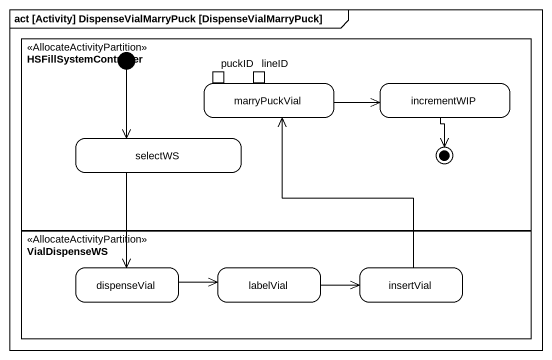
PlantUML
@startuml
mainframe act [Activity] DispenseVialMarryPuck [DispenseVialMarryPuck]
hide empty description
state HSFillSystemController <<AllocateActivityPartition>> {
  state marryPuckVial {
    state puckID <<inputPin>>
    state lineID <<inputPin>>
  }
  state incrementWIP
  state selectWS
  [*] --> selectWS
  incrementWIP --> [*]
}
state VialDispenseWS <<AllocateActivityPartition>> {
  state dispenseVial
  state labelVial
  state insertVial
}
marryPuckVial -right-> incrementWIP
selectWS --> dispenseVial
dispenseVial -right-> labelVial
labelVial -right-> insertVial
insertVial -up-> marryPuckVial
@enduml
